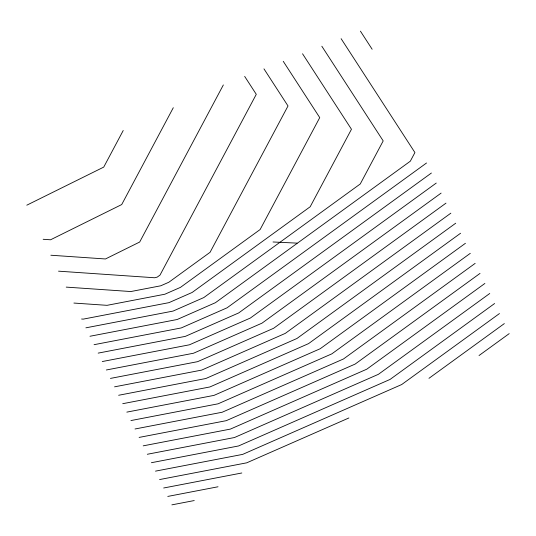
<?xml version="1.0" encoding="UTF-8"?>
<svg xmlns="http://www.w3.org/2000/svg" width="536" height="536" viewBox="0 0 536 536"><rect width="100%" height="100%" fill="white"/><g stroke="black" fill="none" stroke-linecap="round" stroke-linejoin="round"><path stroke-width="0.8" d="M123.226 130.509L103.736 167.098L26.8 205.188M173.289 107.729L121.712 204.558L50.558 239.786L43.161 239.284M223.345 84.949L139.688 242.024L105.458 258.968L50.853 255.23M426.529 162.998L227.056 307.818L181.215 327.945L94.075 344.688M431.393 173.034L238.701 312.93L185.315 336.374L98.168 353.117M436.25 183.071L250.345 318.049L189.409 344.809L102.262 361.545M441.115 193.107L261.99 323.161L193.503 353.237L106.356 369.981M445.979 203.144L273.628 328.273L197.596 361.666L110.456 378.409M450.843 213.181L285.273 333.392L201.69 370.095L114.55 386.838M455.707 223.217L296.917 338.504L205.784 378.523L118.644 395.267M460.571 233.254L308.555 343.623L209.878 386.959L122.737 403.695M465.429 243.297L320.2 348.735L213.978 395.387L126.831 412.124M470.293 253.334L331.844 353.854L218.072 403.816L130.925 420.559M475.157 263.37L343.489 358.966L222.165 412.244L135.018 428.988M480.022 273.407L355.127 364.085L226.259 420.673L139.119 437.416M484.886 283.444L366.771 369.197L230.353 429.108L143.213 445.845M489.75 293.48L378.416 374.309L234.446 437.537L147.306 454.273M494.607 303.517L390.061 379.428L238.54 445.965L151.4 462.709M499.472 313.553L401.698 384.54L242.641 454.394L155.494 471.137M428.968 378.315L504.336 323.59M479.03 355.536L509.2 333.633M348.889 417.966L246.734 462.823L159.587 479.566M85.887 327.831L173.028 311.088L203.774 297.587L360.252 183.975L383.193 140.908L321.835 46.23M89.981 336.26L177.121 319.516L215.418 302.699L410.315 161.202L414.918 152.552L341.124 38.686M163.681 487.995L241.81 472.987M167.781 496.423L218.025 486.775M171.875 504.858L194.24 500.557M273.025 241.977L297.085 243.13M58.538 271.169L154.616 277.762L157.202 277.125L160.009 275.089L256.282 94.323L244.671 76.4M66.23 287.115L130.824 291.544L160.746 285.795L168.847 282.238L210.065 252.309L288.013 105.967L263.96 68.856M73.914 303.061L107.039 305.332L164.84 294.231L180.485 287.356L260.127 229.535L319.737 117.619L283.249 61.318M81.599 319.007L83.248 319.121L168.934 302.659L192.129 292.468L310.19 206.755L351.462 129.263L302.545 53.774M360.413 31.142L372.145 49.245"/></g></svg>
